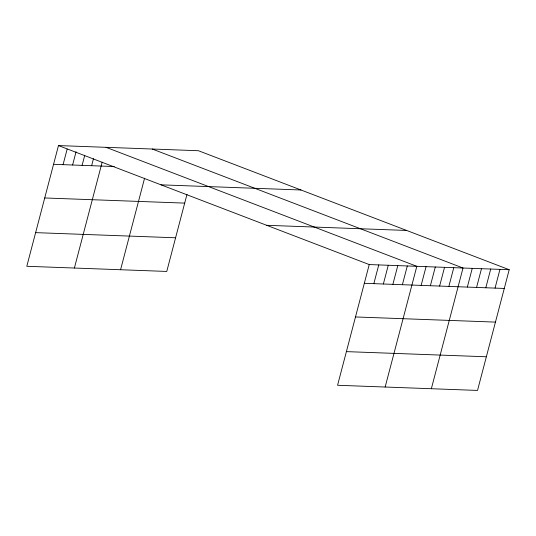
<?xml version="1.0" encoding="UTF-8"?>
<svg xmlns="http://www.w3.org/2000/svg" width="536" height="536" viewBox="0 0 536 536"><rect width="100%" height="100%" fill="white"/><g stroke="black" fill="none" stroke-linecap="round" stroke-linejoin="round"><path stroke-width="0.8" d="M509.2 269.715L369.237 264.563L337.566 385.277L477.529 390.422L509.2 269.715L198.434 150.723L58.471 145.578L26.8 266.285L166.763 271.437L186.997 194.3M63.067 164.666L67.168 149.048M72.588 165.014L76.072 151.742M82.102 165.363L84.768 155.212M91.623 165.711L93.465 158.69M74.39 268.04L102.162 162.16M120.573 269.735L144.593 178.18M373.84 283.651L378.758 264.918M383.354 284L388.272 265.266M392.875 284.355L397.792 265.615M402.389 284.703L407.306 265.963M385.156 387.026L416.827 266.318L106.054 147.326M421.149 285.393L426.06 266.653M430.381 285.728L435.299 266.995M439.62 286.07L444.538 267.337M448.86 286.412L453.778 267.672M431.346 388.727L463.01 268.013L152.244 149.028M467.332 287.088L472.25 268.355M476.571 287.43L481.489 268.69M485.81 287.772L490.728 269.032M495.05 288.107L499.961 269.374M53.553 164.311L114.228 166.542M161.021 184.84L300.984 189.992M44.723 197.965L184.685 203.111M266.68 225.301L406.643 230.447M35.631 232.637L175.594 237.783M364.319 283.303L504.282 288.448M355.495 316.95L495.458 322.103M346.397 351.623L486.36 356.775M58.471 145.578L369.237 264.563"/></g></svg>
